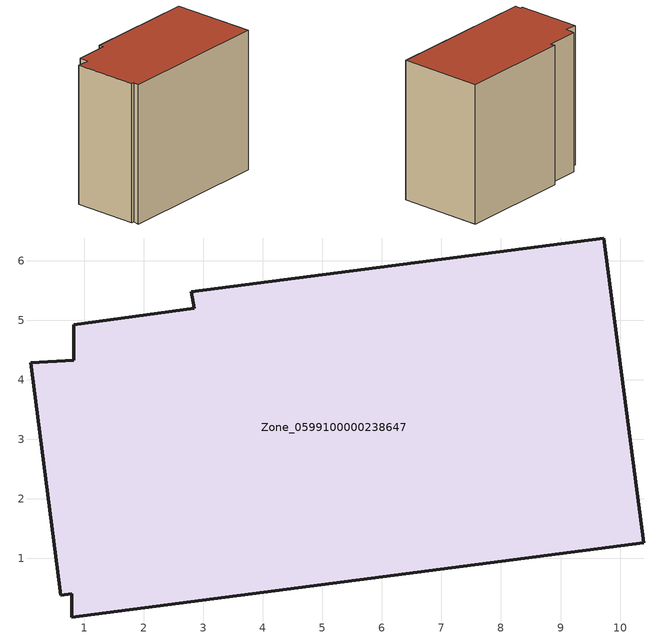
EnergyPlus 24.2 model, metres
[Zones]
Zone_0599100000238647
 floor ground (C_G): 0.11,4.28 0.83,4.33 0.83,4.93 2.85,5.2 2.8,5.48 9.73,6.38 10.39,1.26 0.79,0.02 0.8,0.4 0.61,0.38 z0
 wall outside (C_F): 0.11,4.28 0.61,0.38 0.8,0.4 0.79,0.02 10.39,1.26 9.73,6.38 2.8,5.48 2.85,5.2 0.83,4.93 0.83,4.33 0.11,4.28 z0:8.69
 roof outside (C_R): 0.83,4.33 0.11,4.28 0.61,0.38 0.8,0.4 0.79,0.02 10.39,1.26 9.73,6.38 2.8,5.48 2.85,5.2 0.83,4.93 z8.69
[BUILDING]
Pand.0599100000238647: North Axis=0; Terrain=City; Loads Convergence Tolerance Value=0.04; Temperature Convergence Tolerance Value=0.4; Solar Distribution=FullExterior; Maximum Number of Warmup Days=25; Minimum Number of Warmup Days=1
[Site:Location]
Rotterdam.The.Hague.AP_ZH_NLD Design_Conditions: Latitude=51.96; Longitude=4.45; Time Zone=1; Elevation=-4.5
[SITE:GROUNDTEMPERATURE:BUILDINGSURFACE]
18, 18, 18, 18, 18, 18, 18, 18, 18, 18, 18, 18
[MATERIAL] Thermal Absorptance=0.9; Solar Absorptance=0.7; Visible Absorptance=0.7
Name | Roughness | Thickness | Conductivity | Density | Specific Heat
G.TC.1975-1991 | MediumSmooth | 0.15 | 0.288461 | 540 | 1210
F.TC.1975-1991 | Rough | 0.3 | 0.230769 | 1920 | 840
R.TC.1975-1991 | MediumRough | 0.2 | 0.153846 | 1500 | 1000
[CONSTRUCTION]
C_G: G.TC.1975-1991
C_F: F.TC.1975-1991
C_R: R.TC.1975-1991
[ZONE]
Zone_0599100000238647: Type=1; Multiplier=1; Ceiling Height=Autocalculate; Volume=Autocalculate; Floor Area=autocalculate; Part of Total Floor Area=Yes
[ZONEINFILTRATION:DESIGNFLOWRATE]
Infil_Zone_0599100000238647: Zone or ZoneList or Space or SpaceList=Zone_0599100000238647; Schedule=AlwaysOn; Design Flow Rate Calculation Method=Flow/Area; Flow Rate per Floor Area=0.003; Constant Term Coefficient=1; Temperature Term Coefficient=0; Velocity Term Coefficient=0; Velocity Squared Term Coefficient=0
[HVACTEMPLATE:ZONE:IDEALLOADSAIRSYSTEM]
Zone_0599100000238647: Maximum Heating Supply Air Temperature=50; Minimum Cooling Supply Air Temperature=13; Maximum Heating Supply Air Humidity Ratio=0.0156; Minimum Cooling Supply Air Humidity Ratio=0.0077; Heating Limit=NoLimit; Cooling Limit=NoLimit; Dehumidification Control Type=ConstantSensibleHeatRatio; Cooling Sensible Heat Ratio=0.7; Dehumidification Setpoint=60; Humidification Control Type=None; Humidification Setpoint=30; Outdoor Air Method=None; Outdoor Air Flow Rate per Person=0.00944; Outdoor Air Flow Rate per Zone Floor Area=0; Outdoor Air Flow Rate per Zone=0; Demand Controlled Ventilation Type=None; Outdoor Air Economizer Type=NoEconomizer; Heat Recovery Type=None; Sensible Heat Recovery Effectiveness=0.7; Latent Heat Recovery Effectiveness=0.65
[ZONECONTROL:THERMOSTAT]
ThermostatControl_Zone_0599100000238647: Zone or ZoneList=Zone_0599100000238647; Control Type Schedule=DualSetpointControlType; Control 1=Thermostat_Zone_0599100000238647; Temperature Difference Between Cutout And Setpoint=0
[THERMOSTATSETPOINT:DUALSETPOINT]
Thermostat_Zone_0599100000238647: Heating Setpoint Temperature Schedule=HeatingSetpoint_Zone_0599100000238647; Cooling Setpoint Temperature Schedule=CoolingSetpoint_Zone_0599100000238647
[SCHEDULE:COMPACT]
HeatingSetpoint_Zone_0599100000238647: Through: 12/31, For: AllDays, Until: 24:00, 21
CoolingSetpoint_Zone_0599100000238647: Through: 12/31, For: AllDays, Until: 24:00, 24
DualSetpointControlType: Through: 12/31, For: AllDays, Until: 24:00, 4
AlwaysOn: Through: 12/31, For: AllDays, Until: 24:00, 1
